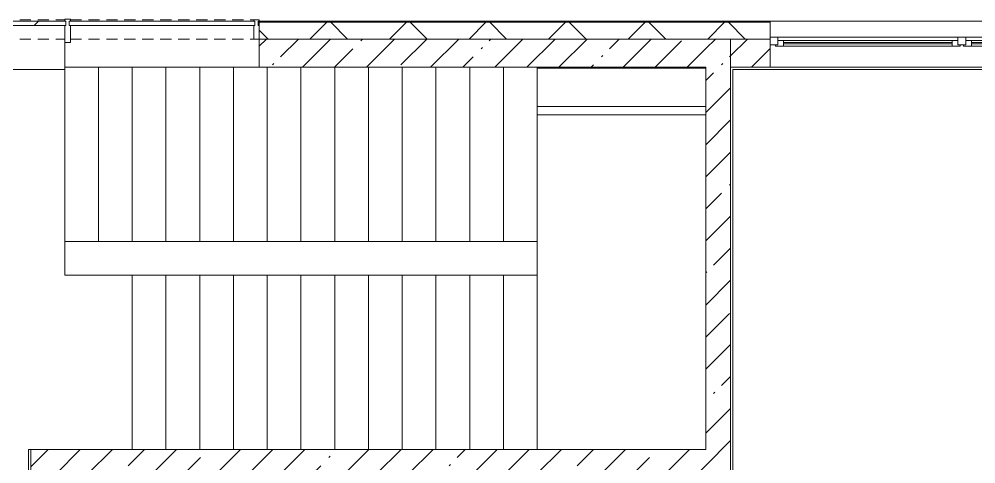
# Model space of a CAD drawing. Header units: millimetres. Extents: x 957 to 217451, y -8553 to 29000.
# Drawn here: x 184916 to 193421, y 17623 to 21577 of the extents above; entities that cross this region are included whole.
import ezdxf

# ---------------------------------------------------------------- set-up
doc = ezdxf.new("R2010")
doc.units = ezdxf.units.MM
doc.linetypes.add('200_ШТРИХ__ш1_п0_6_', pattern=[160, 100, -60])
for name, color, linetype, lineweight in [('A-DETL-MBND-1', 7, '200_ШТРИХ__ш1_п0_6_', 9), ('A-GLAZ-2', 7, 'Continuous', 5), ('A-GLAZ-CWMG-2', 7, 'Continuous', 5), ('A-WALL', 7, 'Continuous', 9), ('A-WALL-2', 7, 'Continuous', 5), ('I-WALL-2', 7, 'Continuous', 5), ('S-STRS-2', 7, 'Continuous', 5)]:
    doc.layers.add(name, color=color, linetype=linetype, lineweight=lineweight)
doc.layers.add('A-FLOR-2', color=7, linetype='Continuous', lineweight=5, true_color=0xaaaaaa)
pattern_1 = [(45, (90440.88, 0), (-285.1231, 285.1231), []), (45, (90726, 0), (-285.1231, 285.1231), [504.031, -100.806, 16.764, -84.042])]

# ---------------------------------------------------------------- blocks, each defined once
blk = doc.blocks.new('120_Окно_СКБ_2Ст_Фрамуга сверху - 120_Окно_СКБ_2Ст_2300х2500_h_ ДОО-19727959-3_2_1_птичка')
at = {"layer": 'A-GLAZ-2'}
for p, q in [((-1150, -127), (-1150, -57)), ((-1150, -57), (-1080, -57)), ((1150, -57), (-1150, -57)), ((-1080, -57), (-1080, -127)), ((-1080, -57), (1080, -57)), ((520, -127), (520, -57)), ((520, -57), (590, -57)), ((590, -57), (590, -127)), ((1080, -127), (1080, -57)), ((1080, -57), (1150, -57)), ((1150, -57), (1150, -127)), ((-1080, -127), (-1150, -127)), ((-1150, -127), (-1100, -127)), ((-1080, -127), (-1100, -127)), ((-1100, -127), (-1100, -137)), ((-1100, -137), (540, -137)), ((540, -137), (-1100, -137)), ((520, -87), (-1080, -87)), ((-1080, -87), (-1080, -127)), ((-1030, -137), (-1030, -87)), ((-1030, -107), (470, -107)), ((470, -117), (-1030, -117)), ((470, -137), (470, -87)), ((520, -127), (520, -87)), ((590, -127), (520, -127)), ((540, -127), (520, -127)), ((540, -127), (570, -127)), ((540, -127), (570, -127)), ((540, -137), (540, -127)), ((590, -127), (570, -127)), ((570, -127), (570, -137)), ((570, -137), (1100, -137)), ((1100, -137), (570, -137)), ((1080, -87), (590, -87)), ((590, -87), (590, -127)), ((640, -137), (640, -87)), ((640, -107), (1030, -107)), ((1030, -117), (640, -117)), ((1030, -137), (1030, -87)), ((1080, -127), (1080, -87)), ((1150, -127), (1080, -127)), ((1100, -127), (1080, -127)), ((1100, -127), (1150, -127)), ((1100, -137), (1100, -127))]:
    blk.add_line(p, q, dxfattribs=at)
blk = doc.blocks.new('PNS_Панель прямоугольная - Нр_Стекло - 40мм-22855911-3_2_1_птичка')
at = {"layer": 'A-GLAZ-2'}
h = blk.add_hatch(dxfattribs=at)
h.set_pattern_fill('FP_108', color=256, style=0, pattern_type=2)
h.set_pattern_definition([(45, (-94620, -21060), (-1414.214, 1414.214), [1000, -3000]), (45, (-95620, -21560), (-1414.214, 1414.214), [3000, -1000]), (45, (-93620, -22060), (-1414.214, 1414.214), [1000, -3000])])
h.paths.add_polyline_path([(770, -40), (770, 0), (-770, -2), (-770, -40), (760, -40)])
for p, q in [((-770, 0), (770, 0)), ((760, 0), (-770, 0)), ((-760, -40), (760, -40))]:
    blk.add_line(p, q, dxfattribs=at)
blk = doc.blocks.new('Прямоугольный импост - Импост структурный с накладкой - 170мм-22855901-3_2_1_птичка')
at = {"layer": 'A-DETL-MBND-1'}
for p, q in [((93360, 21560), (93360, 21570)), ((93360, 21570), (94880, 21570)), ((93360, 21400), (94880, 21400))]:
    blk.add_line(p, q, dxfattribs=at)
blk = doc.blocks.new('Прямоугольный импост - Импост структурный с накладкой - 170мм-22854936-3_2_1_птичка')
at = {"layer": 'A-GLAZ-CWMG-2'}
for p, q in [((-50, 40), (-50, 160)), ((-50, 160), (0, 160)), ((0, 160), (0, 40)), ((-40, 40), (-50, 40)), ((-50, -10), (-50, 0)), ((-50, 0), (-40, 0)), ((-40, 0), (-40, 40)), ((-10, 40), (-10, 0)), ((0, 40), (-10, 40)), ((-10, 0), (0, 0)), ((0, 0), (0, -10)), ((0, -10), (-50, -10))]:
    blk.add_line(p, q, dxfattribs=at)
blk = doc.blocks.new('PNS_Панель прямоугольная1 - Нр_Стекло - 40мм-23689159-3_2_1_птичка')
at = {"layer": 'A-GLAZ-2'}
for p, q in [((-825, 0), (825, 0)), ((825, 0), (-815, 0)), ((-815, -40), (815, -40))]:
    blk.add_line(p, q, dxfattribs=at)
blk = doc.blocks.new('Прямоугольный импост - Импост структурный с накладкой - 170мм-23689141-3_2_1_птичка')
at = {"layer": 'A-DETL-MBND-1'}
for p, q in [((94930, 21570), (96560, 21570)), ((96560, 21570), (96560, 21560)), ((94930, 21400), (96560, 21400))]:
    blk.add_line(p, q, dxfattribs=at)
blk = doc.blocks.new('Прямоугольный импост - Импост структурный с накладкой - 190мм-22854925-3_2_1_птичка')
at = {"layer": 'A-GLAZ-CWMG-2'}
for p, q in [((-25, 40), (-25, 190)), ((-25, 190), (25, 190)), ((25, 190), (25, 40)), ((-15, 40), (-25, 40)), ((-25, -17), (-25, 0)), ((-25, 0), (-15, 0)), ((-15, 0), (-15, 40)), ((15, 40), (15, 0)), ((25, 40), (15, 40)), ((15, 0), (25, 0)), ((25, 0), (25, -17)), ((25, -17), (-25, -17))]:
    blk.add_line(p, q, dxfattribs=at)
blk = doc.blocks.new('Зашивка приборов отопления40 - Зашивка приборов отопления-33325598-3_2_1_птичка')
at = {"layer": 'A-WALL-2'}
for p, q in [((126595, 120), (125095, 120)), ((126595, 45), (126595, 120)), ((126595, 45), (125095, 45)), ((125095, 45), (126595, 45)), ((126595, -295), (126595, 45)), ((125095, -295), (126595, -295))]:
    blk.add_line(p, q, dxfattribs=at)

msp = doc.modelspace()

# ---------------------------------------------------------------- hatches: boundary and pattern name
at = {"layer": 'A-WALL-2'}
h = msp.add_hatch(dxfattribs=at)
h.set_pattern_fill('FP_60', color=256, style=0, pattern_type=2)
h.set_pattern_definition([(45, (90440.9, 0), (-353.5534, 353.5534), []), (135, (90440.9, 0), (-353.5534, -353.5534), [])])
h.paths.add_polyline_path([(201490.9, 21400), (201690.9, 21400), (201690.9, 21550), (200391.3, 21550), (200391.3, 21400), (201377.6, 21400)])
h.paths.add_polyline_path([(183750.9, 21400), (183750.9, 21550), (183730.9, 21545.4), (183730.9, 21400)])
h.paths.add_polyline_path([(191100.9, 21400), (191590.9, 21400), (191590.9, 21550), (187050.9, 21550), (187050.9, 21400), (191020.9, 21400)])
h.paths.add_polyline_path([(193890.9, 21400), (195091.1, 21400), (195091.1, 21550), (193890.9, 21550), (193890.9, 21520)])
h.paths.add_polyline_path([(195991.1, 21400), (197291.3, 21400), (197291.3, 21550), (195991.1, 21550), (195991.1, 21508.4)])
h.paths.add_polyline_path([(199491.3, 21400), (199491.3, 21550), (198191.3, 21550), (198191.3, 21400)])
h.paths.add_polyline_path([(209691.1, 21400), (209691.1, 21550), (208341.3, 21550), (208341.3, 21400), (208835.2, 21400)])
h.paths.add_polyline_path([(212564.1, 21400), (215670.9, 21400), (215670.9, 21550), (210591.1, 21550), (210591.1, 21400), (211870.9, 21400)])
h.paths.add_polyline_path([(207441.3, 21400), (207441.3, 21550), (206571.3, 21550), (206571.3, 21400), (206970.8, 21400)])
h.paths.add_polyline_path([(205141.3, 21400), (205141.3, 21550), (203990.9, 21550), (203990.9, 21400), (205106.4, 21400)])
at = {"layer": 'I-WALL-2'}
h = msp.add_hatch(dxfattribs=at)
h.set_pattern_fill('FP_57', color=256, style=0, pattern_type=2)
h.set_pattern_definition(pattern_1)
h.paths.add_polyline_path([(188326.7, 21150), (191020.9, 21150), (191020.9, 21400), (187050.9, 21400), (187050.9, 21150)])
h.paths.add_polyline_path([(183750.9, 21150), (183750.9, 21400), (183470.9, 21400), (183470.9, 21150), (183717.5, 21150)])
h = msp.add_hatch(dxfattribs=at)
h.set_pattern_fill('FP_57', color=256, style=0, pattern_type=2)
h.set_pattern_definition(pattern_1)
h.paths.add_polyline_path([(191020.9, 17530), (191240.9, 17530), (191240.9, 21400), (191020.9, 21400), (191020.9, 17598.4)])
h = msp.add_hatch(dxfattribs=at)
h.set_pattern_fill('FP_57', color=256, style=0, pattern_type=2)
h.set_pattern_definition(pattern_1)
h.paths.add_polyline_path([(201539.9, 21150), (201690.9, 21150), (201690.9, 21400), (201490.9, 21400), (201490.9, 21150), (201535.3, 21150)])
h.paths.add_polyline_path([(211304.7, 21150), (211480.9, 21150), (211480.9, 21400), (211290.9, 21400), (211290.9, 21150)])
h.paths.add_polyline_path([(200786, 21150), (200790.9, 21151.7), (200790.9, 21400), (200391.3, 21400), (200391.3, 21150), (200775.9, 21150)])
h.paths.add_polyline_path([(203990.9, 21150), (205141.3, 21150), (205141.3, 21400), (203990.9, 21400)])
h.paths.add_polyline_path([(209691.1, 21150), (209691.1, 21400), (208341.3, 21400), (208341.3, 21150), (208835.2, 21150)])
h.paths.add_polyline_path([(207441.3, 21150), (207441.3, 21400), (206571.3, 21400), (206571.3, 21150), (206970.8, 21150)])
h.paths.add_polyline_path([(198191.3, 21150), (199491.3, 21150), (199491.3, 21400), (198191.3, 21400)])
h.paths.add_polyline_path([(196716.6, 21150), (197291.3, 21150), (197291.3, 21400), (196490.9, 21400), (196490.9, 21150), (196510.9, 21150)])
h.paths.add_polyline_path([(193920, 21150), (195091.1, 21150), (195091.1, 21400), (193890.9, 21400), (193890.9, 21150)])
h.paths.add_polyline_path([(191560.9, 21150), (191590.9, 21150), (191590.9, 21400), (191240.9, 21400), (191240.9, 21150), (191260.9, 21150)])
h = msp.add_hatch(dxfattribs=at)
h.set_pattern_fill('FP_57', color=256, style=0, pattern_type=2)
h.set_pattern_definition(pattern_1)
h.paths.add_polyline_path([(185240.9, 13620), (185240.9, 17750), (185020.9, 17750), (185020.9, 13620), (185115.2, 13620)])
h = msp.add_hatch(dxfattribs=at)
h.set_pattern_fill('FP_57', color=256, style=0, pattern_type=2)
h.set_pattern_definition(pattern_1)
h.paths.add_polyline_path([(191020.9, 17530), (191020.9, 17750), (185240.9, 17750), (185240.9, 17530), (190973.9, 17530)])

# ---------------------------------------------------------------- linework, layer by layer
at = {"layer": 'A-FLOR-2'}
for p, q in [((185320.9, 19300), (185320.9, 21370)), ((185320.9, 21130), (183490.9, 21130)), ((195970.9, 21130), (191260.9, 21130)), ((191260.9, 21130), (191260.9, 13920)), ((185920.9, 19300), (185320.9, 19300)), ((185920.9, 17750), (185920.9, 19300)), ((184999.9, 13620), (184999.9, 17750)), ((184999.9, 17750), (185020.9, 17750))]:
    msp.add_line(p, q, dxfattribs=at)
at = {"layer": 'A-WALL'}
for p, q in [((191590.9, 21553), (187050.9, 21553)), ((191590.9, 21550), (187050.9, 21550)), ((187050.9, 21400), (191020.9, 21400)), ((191590.9, 21400), (191240.9, 21400))]:
    msp.add_line(p, q, dxfattribs=at)
at = {"layer": 'A-WALL-2'}
for p, q in [((195991.1, 21558), (187050.9, 21558)), ((187050.9, 21558), (187050.9, 21400)), ((191590.9, 21400), (191590.9, 21558)), ((191020.9, 21400), (191240.9, 21400))]:
    msp.add_line(p, q, dxfattribs=at)
at = {"layer": 'I-WALL-2'}
for p, q in [((187050.9, 21400), (187050.9, 21150)), ((191240.9, 13900), (191240.9, 21400)), ((191590.9, 21150), (191590.9, 21400)), ((187050.9, 21150), (191020.9, 21150)), ((191020.9, 21150), (191020.9, 17750)), ((195990.9, 21150), (191240.9, 21150)), ((185020.9, 17750), (185020.9, 13620)), ((191020.9, 17750), (185020.9, 17750))]:
    msp.add_line(p, q, dxfattribs=at)
at = {"layer": 'S-STRS-2'}
for p, q in [((185320.9, 19600), (185320.9, 21150)), ((185620.9, 21150), (185320.9, 21150)), ((185920.9, 21150), (185620.9, 21150)), ((185620.9, 19600), (185620.9, 21150)), ((185620.9, 19600), (185620.9, 21150)), ((186220.9, 21150), (185920.9, 21150)), ((185920.9, 19600), (185920.9, 21150)), ((185920.9, 19600), (185920.9, 21150)), ((186520.9, 21150), (186220.9, 21150)), ((186220.9, 19600), (186220.9, 21150)), ((186220.9, 19600), (186220.9, 21150)), ((186820.9, 21150), (186520.9, 21150)), ((186520.9, 19600), (186520.9, 21150)), ((186520.9, 19600), (186520.9, 21150)), ((187050.9, 21150), (186820.9, 21150)), ((186820.9, 19600), (186820.9, 21150)), ((186820.9, 19600), (186820.9, 21150)), ((187120.9, 19600), (187120.9, 21150)), ((187120.9, 19600), (187120.9, 21150)), ((187420.9, 19600), (187420.9, 21150)), ((187420.9, 19600), (187420.9, 21150)), ((187720.9, 19600), (187720.9, 21150)), ((187720.9, 19600), (187720.9, 21150)), ((188020.9, 19600), (188020.9, 21150)), ((188020.9, 19600), (188020.9, 21150)), ((188320.9, 19600), (188320.9, 21150)), ((188320.9, 19600), (188320.9, 21150)), ((188620.9, 19600), (188620.9, 21150)), ((188620.9, 19600), (188620.9, 21150)), ((188920.9, 19600), (188920.9, 21150)), ((188920.9, 19600), (188920.9, 21150)), ((189220.9, 19600), (189220.9, 21150)), ((189220.9, 19600), (189220.9, 21150)), ((189520.9, 21140), (189520.9, 21150)), ((189520.9, 21140), (189520.9, 21150)), ((189520.9, 19600), (189520.9, 20725)), ((189520.9, 19600), (189520.9, 20725)), ((185620.9, 19600), (185320.9, 19600)), ((185920.9, 19600), (185620.9, 19600)), ((186220.9, 19600), (185920.9, 19600)), ((186520.9, 19600), (186220.9, 19600)), ((186820.9, 19600), (186520.9, 19600)), ((187120.9, 19600), (186820.9, 19600)), ((187420.9, 19600), (187120.9, 19600)), ((187720.9, 19600), (187420.9, 19600)), ((188020.9, 19600), (187720.9, 19600)), ((188320.9, 19600), (188020.9, 19600)), ((188620.9, 19600), (188320.9, 19600)), ((188920.9, 19600), (188620.9, 19600)), ((189220.9, 19600), (188920.9, 19600)), ((189520.9, 19600), (189220.9, 19600)), ((189520.9, 19600), (189520.9, 19300)), ((185920.9, 19300), (186220.9, 19300)), ((186220.9, 19300), (186520.9, 19300)), ((186220.9, 19300), (186220.9, 17750)), ((186220.9, 19300), (186220.9, 17750)), ((186520.9, 19300), (186820.9, 19300)), ((186520.9, 19300), (186520.9, 17750)), ((186520.9, 19300), (186520.9, 17750)), ((186820.9, 19300), (187120.9, 19300)), ((186820.9, 19300), (186820.9, 17750)), ((186820.9, 19300), (186820.9, 17750)), ((187120.9, 19300), (187420.9, 19300)), ((187120.9, 19300), (187120.9, 17750)), ((187120.9, 19300), (187120.9, 17750)), ((187420.9, 19300), (187720.9, 19300)), ((187420.9, 19300), (187420.9, 17750)), ((187420.9, 19300), (187420.9, 17750)), ((187720.9, 19300), (188020.9, 19300)), ((187720.9, 19300), (187720.9, 17750)), ((187720.9, 19300), (187720.9, 17750)), ((188020.9, 19300), (188320.9, 19300)), ((188020.9, 19300), (188020.9, 17750)), ((188020.9, 19300), (188020.9, 17750)), ((188320.9, 19300), (188620.9, 19300)), ((188320.9, 19300), (188320.9, 17750)), ((188320.9, 19300), (188320.9, 17750)), ((188620.9, 19300), (188920.9, 19300)), ((188620.9, 19300), (188620.9, 17750)), ((188620.9, 19300), (188620.9, 17750)), ((188920.9, 19300), (189220.9, 19300)), ((188920.9, 19300), (188920.9, 17750)), ((188920.9, 19300), (188920.9, 17750)), ((189220.9, 19300), (189520.9, 19300)), ((189220.9, 19300), (189220.9, 17750)), ((189220.9, 19300), (189220.9, 17750)), ((189520.9, 19300), (189520.9, 17750)), ((189520.9, 19300), (189520.9, 17750))]:
    msp.add_line(p, q, dxfattribs=at)

# ---------------------------------------------------------------- block references
at = {"layer": 'A-DETL-MBND-1'}
for name in ['Прямоугольный импост - Импост структурный с накладкой - 170мм-22855901-3_2_1_птичка', 'Прямоугольный импост - Импост структурный с накладкой - 170мм-23689141-3_2_1_птичка']:
    msp.add_blockref(name, (90440.9, 0), dxfattribs=at)
at = {"layer": 'A-GLAZ-2'}
for name, p in [('PNS_Панель прямоугольная - Нр_Стекло - 40мм-22855911-3_2_1_птичка', (184560.9, 21560)), ('PNS_Панель прямоугольная1 - Нр_Стекло - 40мм-23689159-3_2_1_птичка', (186185.9, 21560)), ('120_Окно_СКБ_2Ст_Фрамуга сверху - 120_Окно_СКБ_2Ст_2300х2500_h_ ДОО-19727959-3_2_1_птичка', (192740.9, 21475))]:
    msp.add_blockref(name, p, dxfattribs=at)
at = {"layer": 'A-GLAZ-CWMG-2', "extrusion": (0, 0, -1), "rotation": 180}
for name, p in [('Прямоугольный импост - Импост структурный с накладкой - 190мм-22854925-3_2_1_птичка', (-185345.9, 21560)), ('Прямоугольный импост - Импост структурный с накладкой - 170мм-22854936-3_2_1_птичка', (-187050.9, 21560))]:
    msp.add_blockref(name, p, dxfattribs=at)
at = {"layer": 'A-WALL-2', "rotation": 180}
msp.add_blockref('Зашивка приборов отопления40 - Зашивка приборов отопления-33325598-3_2_1_птичка', (316115.9, 20845), dxfattribs=at)

doc.saveas('drawing.dxf')
